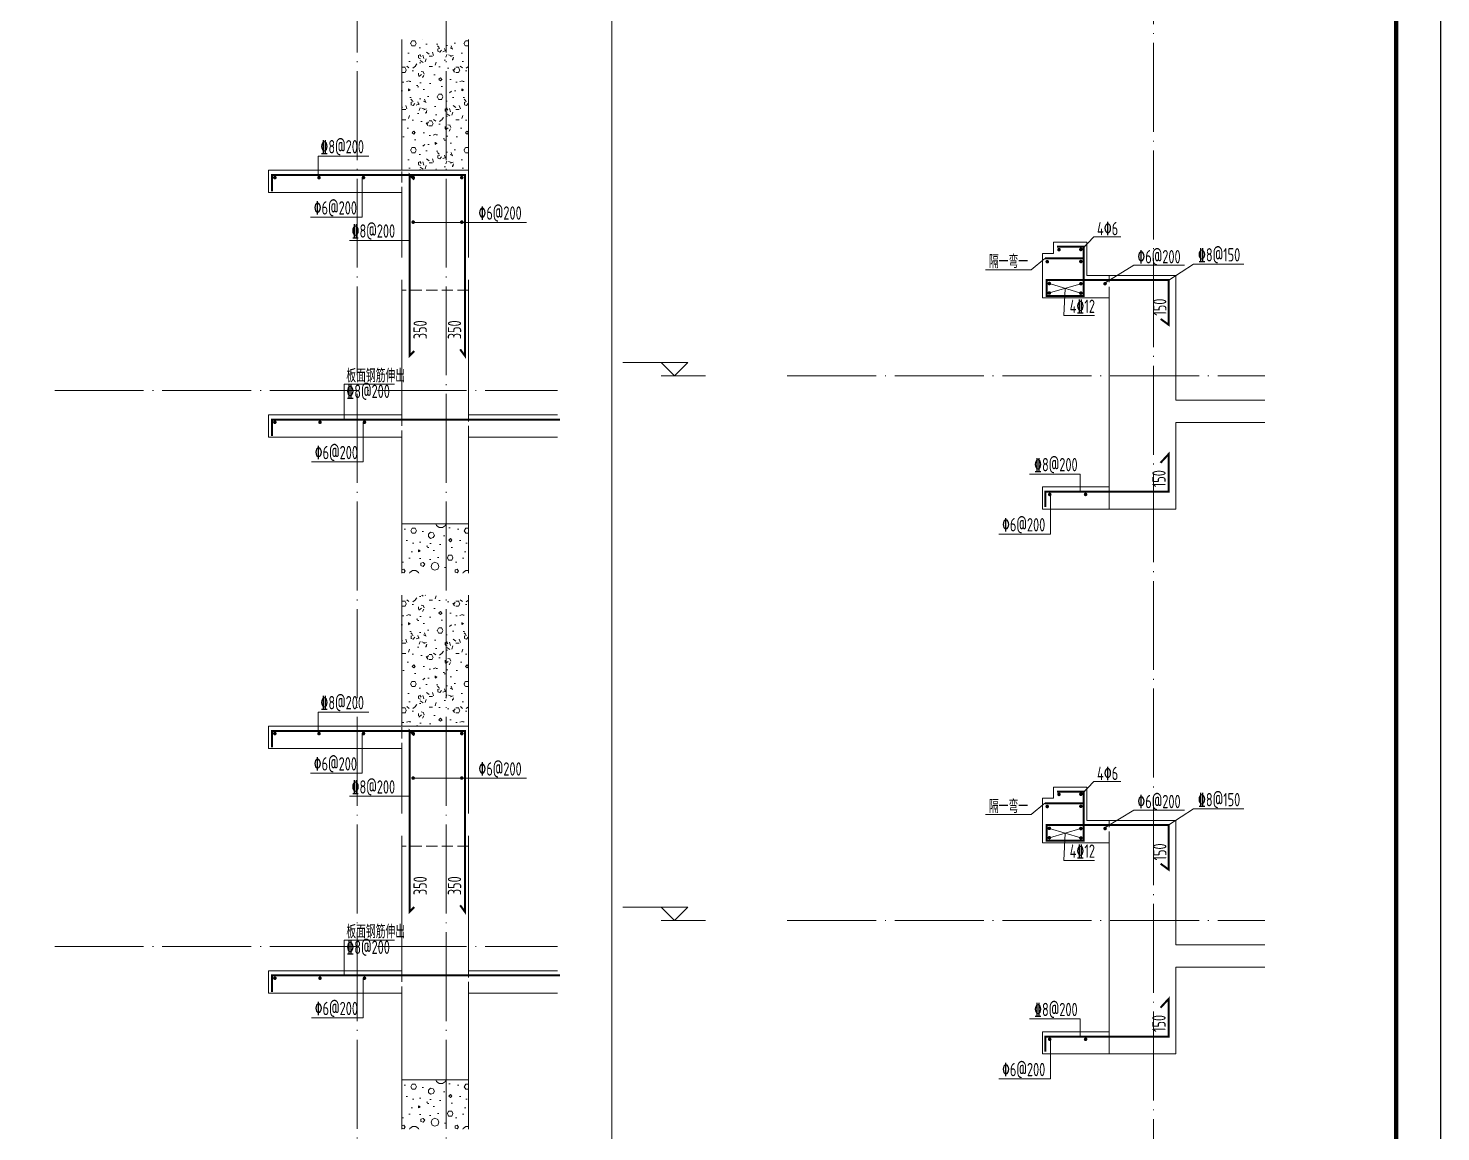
# Model space of a CAD drawing. Extents: x 5874492 to 7194610, y -939842 to -279257.
# Drawn here: x 6060890 to 6067241, y -708348 to -703386 of the extents above; entities that cross this region are included whole.
import ezdxf
from ezdxf.enums import TextEntityAlignment as Align

# ---------------------------------------------------------------- set-up
doc = ezdxf.new("R2010")
doc.units = 0
doc.header["$LTSCALE"] = 1000
doc.linetypes.add('DASH', pattern=[0.35, 0.25, -0.1])
doc.linetypes.add('DOTE', pattern=[2.4200000000000004, 2, -0.2, 0.02, -0.2])
for name, color, linetype, lineweight in [('A-轴线-塔楼', 1, 'DOTE', 9), ('S-墙柱-REIN', 1, 'Continuous', 20), ('S-大样-HATCH', 251, 'Continuous', 20), ('S-大样-实线', 2, 'Continuous', 20), ('S-大样-标高', 3, 'Continuous', 20), ('S-大样-虚线', 4, 'DASH', 20), ('S-板-BEAM', 4, 'DASH', 20), ('S-轴网-轴线', 1, 'DOTE', 9), ('S-通用-TEXT', 7, 'Continuous', 20)]:
    doc.layers.add(name, color=color, linetype=linetype, lineweight=lineweight)
doc.layers.add('Y-云图图框', color=7, linetype='Continuous')
doc.styles.add('_YT_Name', font='', dxfattribs={"width": 0.8})
doc.styles.add('_YT_Sign_Text', font='ros.shx', dxfattribs={"width": 0.8, "bigfont": 'hztxt.shx'})
doc.styles.get("Standard").update_dxf_attribs({"font": 'gbenor.shx', "bigfont": 'gbcbig.shx'})
doc.styles.add('TSSD_Rein', font='tssdeng.shx', dxfattribs={"width": 0.7, "bigfont": 'hztxt.shx'})
doc.styles.get('_YT_Name').set_extended_font_data('SimHei')

# ---------------------------------------------------------------- blocks, each defined once
blk = doc.blocks.new('ECMCTK_A1_竖_单行图名--0')
at = {"color": 4}
blk.add_lwpolyline([(0, 0), (594, 0), (594, 841), (0, 841)], close=True, dxfattribs=at)
at = {"const_width": 1}
blk.add_lwpolyline([(10, 10), (584, 10), (584, 816), (10, 816)], close=True, dxfattribs=at)
at = {"color": 80, "flags": 3}
for tag, height, p in [('YTHQINS', 3, (593.3141200545703, 817.5)), ('ECMCKEY', 3, (440.0921243124531, 590.5706649302933)), ('YTTQINS', 3.75, (595.3510402455662, 11.875)), ('YTFRAME', 3, (375.9724074741314, 4.921755620748058)), ('YTBARCODE_T1', 3, (493.7444679098955, 4.569802464727218))]:
    blk.add_attdef(tag, text='', height=height, dxfattribs=at).set_placement(p, align=Align.MIDDLE_CENTER)
for tag, height, style, width, p in [('证书编号', 4, '_YT_Sign_Text', 0.8, (461.8656915562096, 43.81149042045581)), ('审查批准号', 4, '_YT_Sign_Text', 0.8, (514.0642124165734, 43.81149042045581)), ('工程号', 4, '_YT_Sign_Text', 0.5, (557.0764362394239, 44.12275228826911)), ('设计单位', 5.999999999999999, '_YT_Name', 0.8, (376.7464169530958, 38.60129544185475)), ('建设单位', 4, '_YT_Sign_Text', 0.8, (487.9602946534287, 36.11371279187733)), ('阶段', 4, '_YT_Sign_Text', 0.8, (557.0764362394239, 35.81408429943258)), ('项目号', 4, '_YT_Sign_Text', 0.5, (575.0773099067155, 33.72065001731971)), ('项目名称', 4, '_YT_Sign_Text', 0.8, (487.9602946534287, 28.11371279187733)), ('专业', 4, '_YT_Sign_Text', 0.8, (557.0764362394239, 27.30991628643824)), ('图纸编号', 4, '_YT_Sign_Text', 0.5, (556.9285160316213, 19.36233519530651)), ('图纸名称', 4.5, '_YT_Name', 0.8, (488.3892103430502, 15.06342029713822)), ('出图比例', 4.2, '_YT_Sign_Text', 0.8, (434.8246771789596, 11.78151837794037)), ('日期', 4, '_YT_Sign_Text', 0.5, (556.8795155204716, 12.12894911456533)), ('版本号', 4, '_YT_Sign_Text', 0.8, (575.0773099067155, 13.00177242097561))]:
    blk.add_attdef(tag, text='', height=height, dxfattribs=dict(style=style, width=width)).set_placement(p, align=Align.CENTER)
at = {"style": '_YT_Sign_Text', "width": 0.8, "flags": 3}
for tag, p, height in [('[审定人]', (343.9454760333838, 27.80807278700811), 4.104), ('{审定人}', (358.8700265756743, 26.45148132665476), 6.24), ('[校对人]', (395.2349892163655, 27.82430951000031), 4.104), ('{校对人}', (411.3493342660694, 26.53052129088257), 6.24), ('[审核人]', (344.0124312815092, 19.75554442451114), 4.104), ('{审核人}', (359.9801036885532, 18.43968781662279), 6.24), ('[设计人]', (395.4725264970979, 20.21113623363228), 4.104), ('{设计人}', (411.4798998346289, 18.53905114268498), 6.24), ('[项目负责人]', (343.7775188702284, 12.01214185184024), 4.104), ('{项目负责人}', (361.2800708387625, 10.71902187573432), 6.24), ('[专业负责人]', (395.7409748449176, 11.76811291446589), 4.104), ('{专业负责人}', (411.5792325186196, 10.36075046322785), 6.24)]:
    blk.add_attdef(tag, p, '', height=height, dxfattribs=at)
at = {"color": 80, "flags": 3}
for tag, p in [('YTBZSIT', (10, 10)), ('EXT_TK_LEFT', (10, 10)), ('YTQRCODE', (304.556034932179, 12.07320315318532))]:
    blk.add_attdef(tag, p, '', height=3, dxfattribs=at)
blk = doc.blocks.new('EREWR32421')
at = {"layer": 'S-墙柱-REIN', "const_width": 9}
blk.add_lwpolyline([(750290.2248545503, 831137.2905865468), (750326.8980152002, 831110.5246745937), (750326.8980152002, 831312.0020506352), (749777.8131814254, 831312.0020506352), (749777.8131814254, 831240.3313686668), (749944.5162544781, 831240.3313686668), (749944.5162544781, 831461.9155562927), (749824.3693244485, 831461.9155562927)], dxfattribs=at)
at = {"layer": 'S-墙柱-REIN', "const_width": 8}
for points in [[(749837.1716347365, 831448.8442742771, -1), (749829.1716347365, 831448.8442742771, -1)], [(749935.5572553435, 831449.7565884565, -1), (749927.5572553435, 831449.7565884565, -1)], [(749784.3229701994, 831394.5052150732, -1), (749776.3229701994, 831394.5052150732, -1)], [(749935.5572553435, 831395.4175292526, -1), (749927.5572553435, 831395.4175292526, -1)], [(749793.8261756254, 831296.4824979312, -1), (749785.8261756254, 831296.4824979312, -1)], [(749793.8261756254, 831254.0432471752, -1), (749785.8261756254, 831254.0432471752, -1)], [(749935.5572553435, 831295.5810147172, -1), (749927.5572553435, 831295.5810147172, -1)], [(749935.5572553435, 831253.1417639612, -1), (749927.5572553435, 831253.1417639612, -1)], [(750044.3958888231, 831295.5810147172, -1), (750036.3958888231, 831295.5810147172, -1)]]:
    blk.add_lwpolyline(points, format="xyb", close=True, dxfattribs=at)
at = {"layer": 'S-墙柱-REIN', "linetype": 'DASH', "ltscale": 0.2, "const_width": 9}
blk.add_lwpolyline([(749944.5162544781, 831409.3395256659), (749769.9670385392, 831409.3395256659)], dxfattribs=at)
at = {"layer": 'S-墙柱-REIN', "elevation": -1.295832731141892e-09}
blk.add_lwpolyline([(749772.3663005503, 830291.556166516, 9, 9, 0), (749772.3663005503, 830360.1904889633, 9, 9, 0), (750326.4408640056, 830360.1904889633, 9, 9, 0), (750326.4408640056, 830529.8203105949, 9, 9, 0), (750289.7677033558, 830490.0412710499, 0, 0, 0)], format="xyseb", dxfattribs=at)
at = {"layer": 'S-墙柱-REIN', "const_width": 8, "elevation": -1.295832731141892e-09}
for points in [[(749787.5122825895, 830347.8182750756, -1), (749795.5122825895, 830347.8182750756, -1)], [(749948.7912838687, 830348.0097598053, -1), (749956.7912838687, 830348.0097598053, -1)]]:
    blk.add_lwpolyline(points, format="xyb", close=True, dxfattribs=at)
at = {"layer": 'S-大样-实线', "ltscale": 0.5}
for p, q in [((749808.620901186, 831482.0019171161), (749958.6259085303, 831482.0019171966)), ((749808.6219293945, 831432.0019171161), (749808.620901186, 831482.0019171161)), ((749958.6259086076, 831332.0020500304), (749958.6259085303, 831482.0019171966)), ((749758.6259085597, 831232.0020500305), (749758.6219293945, 831432.0019170893)), ((749758.6219293945, 831432.0019170893), (749808.6219293945, 831432.0019171161)), ((750358.6218298487, 831332.0019023233), (749958.6259086076, 831332.0020500304)), ((750358.6222520447, 830772.0020508867), (750358.6218298487, 831332.0019023233)), ((750058.6211010758, 831232.0020506352), (749758.6259085597, 831232.0020500305)), ((750058.6228434304, 830382.002870819), (750058.6211010758, 831232.0020506352)), ((750758.623607452, 830772.0020510344), (750358.6222520447, 830772.0020508867)), ((750358.6228835862, 830282.0020508867), (750358.6223356482, 830672.0020508867)), ((750358.6223356482, 830672.0020508867), (750758.6236074893, 830672.0020510344)), ((749758.6228748886, 830382.0020508867), (750058.6228434304, 830382.002870819)), ((749758.6228748886, 830282.0020508867), (749758.6228748886, 830382.0020508867)), ((749758.6228748886, 830282.0020508867), (750358.6228835862, 830282.0020508867))]:
    blk.add_line(p, q, dxfattribs=at)
at = {"layer": 'S-大样-实线'}
blk.add_line((750058.6228434304, 830382.002870819), (750058.6228434304, 830282.002870819), dxfattribs=at)
at = {"layer": 'S-板-BEAM', "ltscale": 0.2}
blk.add_lwpolyline([(750058.6211010758, 831232.0020506352), (750058.6238692282, 831332.0019761769)], dxfattribs=at)
at = {"layer": 'S-通用-TEXT'}
for p, q in [((749935.5572553435, 831449.7565884565), (749989.2918522903, 831506.5655238122)), ((750111.3687753677, 831506.5655238122), (749989.2918522903, 831506.5655238122)), ((750040.3958888231, 831299.5810147172), (750170.316671195, 831378.7348901298)), ((750170.316671195, 831378.7348901298), (750397.3935942715, 831378.7348901298)), ((749708.6739733638, 831358.5340890527), (749503.0272099175, 831358.5340890527)), ((749931.5572553435, 831253.1417639612), (749789.8261756254, 831296.4824979312)), ((749931.5572553435, 831295.5810147172), (749789.8261756254, 831254.0432471752)), ((749860.6917154845, 831274.812130946), (749855.0838138158, 831152.0170204208)), ((749992.5308641666, 831152.0170204208), (749855.0838138158, 831152.0170204208))]:
    blk.add_line(p, q, dxfattribs=at)
for points in [[(749708.6739733638, 831358.5340890527), (749769.9670385392, 831409.3395256659)], [(750437.3771190606, 831383.5028541493), (750664.5107912379, 831383.5028541493)]]:
    blk.add_lwpolyline(points, dxfattribs=at)
at = {"layer": 'S-通用-TEXT', "ltscale": 0.2}
blk.add_lwpolyline([(750437.3771190606, 831383.5028541493), (750326.8980152002, 831312.0020506352)], dxfattribs=at)
at = {"layer": 'S-通用-TEXT', "elevation": -1.295832731141892e-09}
for points in [[(749700.5287228297, 830439.7636878332), (749927.662395007, 830439.7636878332), (749927.662395007, 830360.1904889633)], [(749562.6983571686, 830169.5879117597), (749795.571495566, 830169.5879117597), (749795.5122825895, 830347.8182750756)]]:
    blk.add_lwpolyline(points, dxfattribs=at)
at = {"layer": 'S-通用-TEXT', "style": 'TSSD_Rein', "width": 0.7}
for s, p in [('4\x826', (750004.2918522903, 831513.441226271)), ('\x826@200', (750185.316671194, 831387.0198432661)), ('\x848@150', (750457.7570834877, 831395.5764959024)), ('隔一弯一', (749518.0272099175, 831365.4097915115)), ('4\x8412', (749881.3688320541, 831164.0906621739)), ('\x848@200', (749720.9086872567, 830451.8373295863, -1.295832731141892e-09)), ('\x826@200', (749576.6155711333, 830181.6615535128, -1.295832731141892e-09))]:
    blk.add_text(s, height=60, dxfattribs=at).set_placement(p)
for p in [(750316.3134087683, 831151.9845647704), (750312.7913375758, 830380.7261607823, -1.295832731141892e-09)]:
    blk.add_text('150', height=60, rotation=90, dxfattribs=at).set_placement(p)
blk = doc.blocks.new('erwq3w4324')
at = {"layer": 'S-大样-HATCH', "ltscale": 0.2}
h = blk.add_hatch(dxfattribs=at)
h.set_pattern_fill('加气混凝土', color=256, scale=20)
h.set_pattern_definition([(0, (753675.4208375472, 831443.3018374067), (120, 240), [0, -240]), (0, (753535.0208375473, 831410.9018374067), (120, 240), [0, -240]), (0, (753613.0208375473, 831408.5018374067), (120, 240), [0, -240]), (0, (753698.2208375474, 831479.3018374067), (120, 240), [0, -240]), (0, (753598.6208375474, 831396.5018374067), (120, 240), [0, -240]), (0, (753722.2208375474, 831630.5018374067), (120, 240), [0, -240]), (0, (753649.0208375473, 831611.3018374067), (120, 240), [0, -240]), (0, (753687.4208375472, 831581.3018374067), (120, 240), [0, -240]), (0, (753491.8208375475, 831576.5018374067), (120, 240), [0, -240]), (0, (753609.4208375472, 831565.7018374066), (120, 240), [0, -240]), (0, (753563.8208375475, 831504.5018374067), (120, 240), [0, -240]), (0, (753566.2208375474, 831414.5018374067), (120, 240), [0, -240]), (0, (753656.2208375474, 831404.9018374067), (120, 240), [0, -240]), (0, (753722.2208375474, 831510.5018374067), (120, 240), [0, -240]), (0, (753497.8208375475, 831473.3018374067), (120, 240), [0, -240]), (0, (753518.2208375474, 831514.1018374066), (120, 240), [0, -240]), (0, (753611.8208375475, 831497.3018374067), (120, 240), [0, -240]), (0, (753578.2208375474, 831462.5018374067), (120, 240), [0, -240]), (0, (753559.0208375473, 831541.7018374066), (120, 240), [0, -240]), (0, (753589.0208375473, 831631.7018374066), (120, 240), [0, -240]), (0, (753507.4208375472, 831422.9018374067), (120, 240), [0, -240]), (0, (753639.4208375472, 831582.5018374067), (120, 240), [0, -240]), (0, (753527.8208375475, 831586.1018374066), (120, 240), [0, -240]), (0, (753508.6208375474, 831617.3018374067), (120, 240), [0, -240]), (130.601294, (753707.4779807474, 831555.3589798067), (-599.9999933723939, 720.0000031479067), [10.5366216, -4414.844400000001]), (18.4349488, (753690.3351239474, 831559.9304086067), (599.9999977872279, 239.9999982292889), [10.842096, -1507.05116]), (90, (753690.3351239474, 831549.6446950067), (120, 240), [10.2857136, -469.71426]), (161.565051, (753700.6208375474, 831546.2161222066), (-600.0000030210431, 239.9999821089645), [10.842096, -1507.05116]), (53.1301023, (753700.6208375474, 831546.2161222066), (120.000000226848, 239.9999998865759), [11.428572, -1188.5714]), (135, (753709.7636951474, 831423.9304294067), (-120.0000145064572, 239.9999837580805), [9.697464, -669.12504]), (45, (753696.0494087473, 831423.9304294067), (119.9999992329508, 239.999999031587), [9.697464, -669.12504]), (135, (753702.9065519474, 831417.0732694067), (-120.0000145064572, 239.9999837580805), [9.697464, -669.12504]), (45, (753702.9065519474, 831417.0732694067), (119.9999992329508, 239.999999031587), [9.697464, -669.12504]), (116.565051, (753594.3351335474, 831585.0732670067), (-2.087719469301419e-05, 479.9999869414082), [12.77753039999998, -255.5505999999997]), (180, (753588.6208535475, 831596.5018366067), (-120, 240), [13.7142864, -226.2857]), (63.43494880000001, (753569.1922775474, 831585.0732670067), (1.086458141230651e-06, 479.9999976745345), [12.7775304, -255.5506]), (116.565051, (753574.9065575474, 831573.6446950067), (-2.087719469301419e-05, 479.9999869414082), [12.77753039999998, -255.5505999999997]), (0, (753574.9065575474, 831573.6446950067), (120, 240), [13.7142864, -226.2857]), (63.43494880000001, (753588.6208535475, 831573.6446950067), (1.086458141230651e-06, 479.9999976745345), [12.7775304, -255.5506]), (107.102728, (753684.6208367473, 831503.9304214066), (-359.9999862369818, 1200.000001936058), [15.5445384, -6513.161]), (143.972626, (753680.0494079473, 831518.7875518067), (-2279.999971095236, 1679.999998098534), [15.5445384, -3248.808]), (180, (753667.4779799473, 831527.9304094067), (-120, 240), [14.8571424, -225.14284]), (36.02737329999999, (753640.0494095474, 831518.7875518067), (2279.999983150636, 1679.999981888878), [15.54453839999998, -3248.807999999995]), (71.5650511, (753635.4779807474, 831505.0732774066), (360.0000018481314, 1199.999997933916), [14.4561264, -1503.43712]), (107.102728, (753640.0494095474, 831490.2161254067), (-359.9999862369818, 1200.000001936058), [15.5445384, -6513.161]), (143.972626, (753652.6208375474, 831481.0732774066), (-2279.999971095236, 1679.999998098534), [15.5445384, -3248.808]), (0, (753652.6208375474, 831481.0732774066), (120, 240), [14.8571424, -225.14284]), (36.02737329999999, (753667.4779799473, 831481.0732774066), (2279.999983150636, 1679.999981888878), [15.54453839999998, -3248.807999999995]), (71.5650511, (753680.0494079473, 831490.2161254067), (360.0000018481314, 1199.999997933916), [14.4561264, -1503.43712]), (150.255118, (753686.9065511473, 831615.9304078066), (-360.0000008520545, 239.9999970260078), [9.214008, -1925.72784]), (90, (753678.9065519474, 831611.3589814067), (120, 240), [9.1428576, -470.8571]), (29.7448813, (753678.9065519474, 831611.3589814067), (360.0000002120073, 239.9999988791285), [9.214008, -1925.72784]), (116.565051, (753630.9065519474, 831445.6446934066), (-2.087719469301419e-05, 479.9999869414082), [12.77753039999998, -255.5505999999997]), (168.690067, (753625.1922671474, 831457.0732774066), (-1080.00000080124, 239.9999939776436), [11.6549016, -2435.8742]), (41.18592510000001, (753604.6208375474, 831451.3589974067), (2999.999981823463, 2639.999976915367), [12.1487376, -5090.3208]), (90, (753604.6208375474, 831439.9304134067), (120, 240), [11.428572, -468.5714]), (138.814074, (753613.7636951474, 831431.9304214066), (-2999.999946676086, 2640.00001681452), [12.1487376, -5090.3208]), (16.6992442, (753613.7636951474, 831431.9304214066), (3959.999970206556, 1199.999987431226), [11.93178, -4999.415]), (60.9453959, (753625.1922671474, 831435.3589894066), (119.9999996815502, 239.9999978770819), [11.7664344, -4930.1358]), (109.983106, (753530.3351255474, 831546.2161222066), (-600.0000022599722, 1679.999995554008), [13.37680079999998, -5604.878999999989]), (155.556045, (753525.7637015474, 831558.7875526067), (-1560.000005946423, 719.9999850411862), [13.8091944, -5786.052599999999]), (24.4439547, (753500.6208455474, 831558.7875526067), (1560.000000778191, 719.9999965369605), [13.8091944, -5786.052599999999]), (70.01689340000001, (753496.0494215474, 831546.2161222066), (600.0000018088572, 1679.99999583229), [13.3768008, -5604.879]), (109.983106, (753500.6208455474, 831533.6446942067), (-600.0000022599722, 1679.999995554008), [13.37680079999998, -5604.878999999989]), (160.016893, (753513.1922855475, 831529.0732654067), (-600.0000003526518, 239.9999890666697), [13.3768008, -2795.751]), (19.9831065, (753513.1922855475, 831529.0732654067), (599.9999967057635, 239.9999996192112), [13.3768008, -2795.751]), (70.01689340000001, (753525.7637015474, 831533.6446942067), (600.0000018088572, 1679.99999583229), [13.3768008, -5604.879]), (122.005383, (753619.4779799473, 831524.5018366067), (-120.000016104588, 239.9999877483145), [10.7816928, -2253.3736]), (18.4349488, (753603.4779815474, 831530.2161238067), (599.9999977872279, 239.9999982292889), [10.842096, -1507.05116]), (90, (753603.4779815474, 831519.9304078066), (120, 240), [10.2857136, -469.71426]), (161.565051, (753613.7636951474, 831516.5018374067), (-600.0000030210431, 239.9999821089645), [10.842096, -1507.05116]), (54.46232220000002, (753613.7636951474, 831516.5018374067), (839.9999987829037, 1199.999998202426), [9.831228000000001, -4119.2846]), (116.565051, (753549.7637015474, 831466.2161254067), (-2.087719469301419e-05, 479.9999869414082), [12.77753039999998, -255.5505999999997]), (180, (753544.0494215474, 831477.6447094067), (-120, 240), [12.571428, -227.42856]), (59.0362434, (753524.6208455474, 831466.2161254067), (120.0000003906126, 239.999998835111), [13.32789119999998, -2785.528799999994]), (120.963756, (753531.4779815474, 831454.7875654066), (-120.0000163991858, 239.9999889786399), [13.3278912, -2785.5288]), (0, (753531.4779815474, 831454.7875654066), (120, 240), [12.571428, -227.42856]), (63.43494880000001, (753544.0494215474, 831454.7875654066), (1.086458141230651e-06, 479.9999976745345), [12.7775304, -255.5506])])
h.paths.add_polyline_path([(753904.6205534441, 832105.0518182357), (753604.6208375474, 832105.0518182357), (753604.6220439752, 831516.5018374067), (753904.6210321053, 831516.5020813926)])
at = {"layer": 'S-墙柱-REIN', "const_width": 9, "elevation": -1.295832731141892e-09}
for points in [[(753021.4238953805, 831421.5264692326), (753021.4238953805, 831495.4509162222), (753888.3537166808, 831495.5178796974), (753888.3537166808, 830682.3169519631), (753867.140513245, 830711.1037485278)], [(753021.4238953977, 830321.5266826208), (753021.4238953977, 830395.4511296103), (754315.8248061608, 830395.555417165)]]:
    blk.add_lwpolyline(points, dxfattribs=at)
at = {"layer": 'S-墙柱-REIN', "const_width": 9}
blk.add_lwpolyline([(753661.1185219074, 830703.3718741002), (753639.9053184716, 830682.1586706645), (753639.9053184716, 831495.4961867501), (753661.1185219074, 831474.2829833145)], dxfattribs=at)
at = {"layer": 'S-墙柱-REIN', "const_width": 8, "elevation": -1.295832731141892e-09}
for points in [[(753037.9329581521, 831483.2701870642, 1), (753029.9329581521, 831483.2701870642, 1)], [(753236.4329581521, 831483.2701870642, 1), (753228.4329581521, 831483.2701870642, 1)], [(753436.4329581521, 831483.2701870642, 1), (753428.4329581521, 831483.2701870642, 1)], [(753659.9329581521, 831483.2701870642, 1), (753651.9329581521, 831483.2701870642, 1)], [(753878.4329581521, 831483.2701870642, 1), (753870.4329581521, 831483.2701870642, 1)], [(753659.9329581521, 831283.2701870642, 1), (753651.9329581521, 831283.2701870642, 1)], [(753878.4329581521, 831283.2701870642, 1), (753870.4329581521, 831283.2701870642, 1)], [(753037.9329581694, 830383.2704004523, 1), (753029.9329581694, 830383.2704004523, 1)], [(753240.9329581694, 830383.2704004523, 1), (753232.9329581694, 830383.2704004523, 1)], [(753440.9329581694, 830383.2704004523, 1), (753432.9329581694, 830383.2704004523, 1)]]:
    blk.add_lwpolyline(points, format="xyb", close=True, dxfattribs=at)
at = {"layer": 'S-大样-实线', "ltscale": 0.5}
for p, q in [((753604.6220439752, 831516.5018374067), (753604.6208375474, 832105.0518182357)), ((753904.6213516877, 831123.5518182357), (753904.6205534441, 832105.0518182357)), ((753604.6220439752, 831516.5018374064), (753004.6228748658, 831516.5018371852)), ((753004.6228748658, 831416.5018371852), (753004.6228748658, 831516.5018371852)), ((753004.6228748658, 831416.5018371852), (753604.6189482505, 831416.5018374065)), ((753604.6195960348, 831123.5518182357), (753604.6189482505, 831416.5018374065)), ((753604.6220439924, 830416.5020507948), (753604.6198171591, 831023.5518182357)), ((753904.6222520396, 830416.502050887), (753904.6214330164, 831023.5518182357)), ((753604.6220439924, 830416.5020507945), (753004.6228748835, 830416.5020505734)), ((753004.6228748835, 830316.5020505734), (753004.6228748835, 830416.5020505734)), ((754304.6236074469, 830416.5020510346), (753904.6222520396, 830416.502050887)), ((753004.6228748835, 830316.5020505734), (753604.6222489756, 830316.5020507947)), ((753604.6266201935, 829705.0518182358), (753604.6222489756, 830316.5020507949)), ((753904.6214893493, 829705.0518182358), (753904.6223356426, 830316.502050887)), ((753904.6223356426, 830316.502050887), (754304.6236074837, 830316.5020510346))]:
    blk.add_line(p, q, dxfattribs=at)
blk.add_lwpolyline([(753604.6220439752, 831516.5018374067), (753904.6210321058, 831516.5020813926)], dxfattribs=at)
at = {"layer": 'S-大样-虚线', "ltscale": 0.2}
for p, q in [((753904.6217958531, 830976.5019024137), (753604.621915604, 830976.5015355807)), ((753604.621915604, 830416.5020507944), (753604.621915604, 830316.5020507948)), ((753904.6217958531, 830316.5020509275), (753904.6217958531, 830416.5020508871))]:
    blk.add_line(p, q, dxfattribs=at)
at = {"layer": 'S-板-BEAM', "ltscale": 0.2}
for p, q in [((753604.6189592602, 831511.5230144201), (753604.6189592602, 831411.5230144163)), ((753604.6220439924, 830416.5020507945), (753604.6220439924, 830316.5020507908))]:
    blk.add_line(p, q, dxfattribs=at)
at = {"layer": 'S-通用-TEXT', "elevation": -1.295832731141892e-09}
for points in [[(753456.0984327653, 831580.2212367101), (753228.964760588, 831580.2212367101), (753228.964760588, 831495.4736409368)], [(753194.2907501105, 831305.0398237483), (753427.163888508, 831305.0398237483), (753427.1046755314, 831483.2701870642)], [(753639.9053184716, 831201.2212367101), (753368.964760588, 831201.2212367101)], [(753572.5984327826, 830554.2214500982), (753345.4647606052, 830554.2214500982), (753345.4647606052, 830395.4738543249)], [(753198.7907501278, 830205.0400371364), (753431.6638885252, 830205.0400371364), (753431.6046755486, 830383.2704004523)]]:
    blk.add_lwpolyline(points, dxfattribs=at)
at = {"layer": 'S-通用-TEXT'}
blk.add_lwpolyline([(753661.4881045069, 831282.0850289115), (754165.8612429043, 831282.0850289115)], dxfattribs=at)
at = {"layer": 'S-通用-TEXT', "style": 'TSSD_Rein', "width": 0.7}
for s, p in [('\x848@200', (753238.6415452613, 831592.2948784631, -1.295832731141892e-09)), ('\x826@200', (753208.2079640753, 831317.1134655013, -1.295832731141892e-09)), ('\x826@200', (753948.9053184716, 831294.1586706645)), ('\x848@200', (753378.6415452613, 831213.2948784631, -1.295832731141892e-09)), ('板面钢筋伸出', (753355.1415452785, 830562.7950918513, -1.295832731141892e-09)), ('\x848@200', (753355.1415452785, 830492.2950918513, -1.295832731141892e-09)), ('\x826@200', (753212.7079640925, 830217.1136788895, -1.295832731141892e-09))]:
    blk.add_text(s, height=60, dxfattribs=at).set_placement(p)
for p in [(753717.283404978, 830756.6586706645, -1.295832731141892e-09), (753871.783404978, 830756.6586706645, -1.295832731141892e-09)]:
    blk.add_text('350', height=60, rotation=90, dxfattribs=at).set_placement(p)

msp = doc.modelspace()

# ---------------------------------------------------------------- hatches: boundary and pattern name
at = {"layer": 'S-大样-HATCH', "ltscale": 0.2}
h = msp.add_hatch(dxfattribs=at)
h.set_pattern_fill('加气混凝土', color=256, scale=20)
h.set_pattern_definition([(0, (6062640.074097795, -705909.3238852092), (120, 240), [0, -240]), (0, (6062499.674097795, -705941.7238852091), (120, 240), [0, -240]), (0, (6062577.674097795, -705944.1238852092), (120, 240), [0, -240]), (0, (6062662.874097796, -705873.3238852092), (120, 240), [0, -240]), (0, (6062563.274097796, -705956.1238852092), (120, 240), [0, -240]), (0, (6062686.874097796, -705722.1238852092), (120, 240), [0, -240]), (0, (6062613.674097795, -705741.3238852092), (120, 240), [0, -240]), (0, (6062652.074097795, -705771.3238852092), (120, 240), [0, -240]), (0, (6062456.474097796, -705776.1238852092), (120, 240), [0, -240]), (0, (6062574.074097795, -705786.9238852093), (120, 240), [0, -240]), (0, (6062528.474097796, -705848.1238852092), (120, 240), [0, -240]), (0, (6062530.874097796, -705938.1238852092), (120, 240), [0, -240]), (0, (6062620.874097796, -705947.7238852091), (120, 240), [0, -240]), (0, (6062686.874097796, -705842.1238852092), (120, 240), [0, -240]), (0, (6062462.474097796, -705879.3238852092), (120, 240), [0, -240]), (0, (6062482.874097796, -705838.5238852093), (120, 240), [0, -240]), (0, (6062576.474097796, -705855.3238852092), (120, 240), [0, -240]), (0, (6062542.874097796, -705890.1238852092), (120, 240), [0, -240]), (0, (6062523.674097795, -705810.9238852093), (120, 240), [0, -240]), (0, (6062553.674097795, -705720.9238852093), (120, 240), [0, -240]), (0, (6062472.074097795, -705929.7238852091), (120, 240), [0, -240]), (0, (6062604.074097795, -705770.1238852092), (120, 240), [0, -240]), (0, (6062492.474097796, -705766.5238852093), (120, 240), [0, -240]), (0, (6062473.274097796, -705735.3238852092), (120, 240), [0, -240]), (130.601294, (6062672.131240996, -705797.2667428092), (-599.9999933723939, 720.0000031479067), [10.5366216, -4414.844400000001]), (18.4349488, (6062654.988384196, -705792.6953140092), (599.9999977872279, 239.9999982292889), [10.842096, -1507.05116]), (90, (6062654.988384196, -705802.9810276092), (120, 240), [10.2857136, -469.71426]), (161.565051, (6062665.274097796, -705806.4096004092), (-600.0000030210431, 239.9999821089645), [10.842096, -1507.05116]), (53.1301023, (6062665.274097796, -705806.4096004092), (120.000000226848, 239.9999998865759), [11.428572, -1188.5714]), (135, (6062674.416955396, -705928.6952932093), (-120.0000145064572, 239.9999837580805), [9.697464, -669.12504]), (45, (6062660.702668996, -705928.6952932093), (119.9999992329508, 239.999999031587), [9.697464, -669.12504]), (135, (6062667.559812196, -705935.5524532092), (-120.0000145064572, 239.9999837580805), [9.697464, -669.12504]), (45, (6062667.559812196, -705935.5524532092), (119.9999992329508, 239.999999031587), [9.697464, -669.12504]), (116.565051, (6062558.988393796, -705767.5524556092), (-2.087719469301419e-05, 479.9999869414082), [12.77753039999998, -255.5505999999996]), (180, (6062553.274113796, -705756.1238860092), (-120, 240), [13.7142864, -226.2857]), (63.43494880000001, (6062533.845537796, -705767.5524556092), (1.086458141230651e-06, 479.9999976745345), [12.7775304, -255.5506]), (116.565051, (6062539.559817796, -705778.9810276092), (-2.087719469301419e-05, 479.9999869414082), [12.77753039999998, -255.5505999999996]), (0, (6062539.559817796, -705778.9810276092), (120, 240), [13.7142864, -226.2857]), (63.43494880000001, (6062553.274113796, -705778.9810276092), (1.086458141230651e-06, 479.9999976745345), [12.7775304, -255.5506]), (107.102728, (6062649.274096996, -705848.6953012093), (-359.9999862369818, 1200.000001936058), [15.5445384, -6513.161]), (143.972626, (6062644.702668196, -705833.8381708092), (-2279.999971095236, 1679.999998098534), [15.5445384, -3248.808]), (180, (6062632.131240196, -705824.6953132092), (-120, 240), [14.8571424, -225.14284]), (36.02737329999999, (6062604.702669796, -705833.8381708092), (2279.999983150636, 1679.999981888878), [15.54453839999998, -3248.807999999994]), (71.5650511, (6062600.131240996, -705847.5524452094), (360.0000018481314, 1199.999997933916), [14.4561264, -1503.43712]), (107.102728, (6062604.702669796, -705862.4095972092), (-359.9999862369818, 1200.000001936058), [15.5445384, -6513.161]), (143.972626, (6062617.274097796, -705871.5524452094), (-2279.999971095236, 1679.999998098534), [15.5445384, -3248.808]), (0, (6062617.274097796, -705871.5524452094), (120, 240), [14.8571424, -225.14284]), (36.02737329999999, (6062632.131240196, -705871.5524452094), (2279.999983150636, 1679.999981888878), [15.54453839999998, -3248.807999999994]), (71.5650511, (6062644.702668196, -705862.4095972092), (360.0000018481314, 1199.999997933916), [14.4561264, -1503.43712]), (150.255118, (6062651.559811396, -705736.6953148092), (-360.0000008520545, 239.9999970260078), [9.214008, -1925.72784]), (90, (6062643.559812196, -705741.2667412092), (120, 240), [9.1428576, -470.8571]), (29.7448813, (6062643.559812196, -705741.2667412092), (360.0000002120073, 239.9999988791285), [9.214008, -1925.72784]), (116.565051, (6062595.559812196, -705906.9810292092), (-2.087719469301419e-05, 479.9999869414082), [12.77753039999998, -255.5505999999996]), (168.690067, (6062589.845527396, -705895.5524452094), (-1080.00000080124, 239.9999939776436), [11.6549016, -2435.8742]), (41.18592510000001, (6062569.274097796, -705901.2667252093), (2999.999981823463, 2639.999976915367), [12.1487376, -5090.3208]), (90, (6062569.274097796, -705912.6953092092), (120, 240), [11.428572, -468.5714]), (138.814074, (6062578.416955396, -705920.6953012093), (-2999.999946676086, 2640.00001681452), [12.1487376, -5090.3208]), (16.6992442, (6062578.416955396, -705920.6953012093), (3959.999970206556, 1199.999987431226), [11.93178, -4999.415]), (60.9453959, (6062589.845527396, -705917.2667332094), (119.9999996815502, 239.9999978770819), [11.7664344, -4930.1358]), (109.983106, (6062494.988385796, -705806.4096004092), (-600.0000022599722, 1679.999995554008), [13.37680079999997, -5604.878999999987]), (155.556045, (6062490.416961796, -705793.8381700092), (-1560.000005946423, 719.9999850411862), [13.8091944, -5786.052599999999]), (24.4439547, (6062465.274105796, -705793.8381700092), (1560.000000778191, 719.9999965369605), [13.8091944, -5786.052599999999]), (70.01689340000001, (6062460.702681796, -705806.4096004092), (600.0000018088572, 1679.99999583229), [13.3768008, -5604.879]), (109.983106, (6062465.274105796, -705818.9810284092), (-600.0000022599722, 1679.999995554008), [13.37680079999997, -5604.878999999987]), (160.016893, (6062477.845545796, -705823.5524572092), (-600.0000003526518, 239.9999890666697), [13.3768008, -2795.751]), (19.9831065, (6062477.845545796, -705823.5524572092), (599.9999967057635, 239.9999996192112), [13.3768008, -2795.751]), (70.01689340000001, (6062490.416961796, -705818.9810284092), (600.0000018088572, 1679.99999583229), [13.3768008, -5604.879]), (122.005383, (6062584.131240196, -705828.1238860092), (-120.000016104588, 239.9999877483145), [10.7816928, -2253.3736]), (18.4349488, (6062568.131241796, -705822.4095988092), (599.9999977872279, 239.9999982292889), [10.842096, -1507.05116]), (90, (6062568.131241796, -705832.6953148092), (120, 240), [10.2857136, -469.71426]), (161.565051, (6062578.416955396, -705836.1238852092), (-600.0000030210431, 239.9999821089645), [10.842096, -1507.05116]), (54.46232220000002, (6062578.416955396, -705836.1238852092), (839.9999987829037, 1199.999998202426), [9.831228000000001, -4119.2846]), (116.565051, (6062514.416961796, -705886.4095972092), (-2.087719469301419e-05, 479.9999869414082), [12.77753039999998, -255.5505999999996]), (180, (6062508.702681796, -705874.9810132093), (-120, 240), [12.571428, -227.42856]), (59.0362434, (6062489.274105796, -705886.4095972092), (120.0000003906126, 239.999998835111), [13.32789119999997, -2785.528799999993]), (120.963756, (6062496.131241796, -705897.8381572093), (-120.0000163991858, 239.9999889786399), [13.3278912, -2785.5288]), (0, (6062496.131241796, -705897.8381572093), (120, 240), [12.571428, -227.42856]), (63.43494880000001, (6062508.702681796, -705897.8381572093), (1.086458141230651e-06, 479.9999976745345), [12.7775304, -255.5506])])
h.paths.add_polyline_path([(6062869.270856585, -705614.673652468), (6062569.274097796, -705614.6740192969), (6062569.275680926, -705836.1238852092), (6062869.270550082, -705836.1238852092)])
h = msp.add_hatch(dxfattribs=at)
h.set_pattern_fill('加气混凝土', color=256, scale=20)
h.set_pattern_definition([(0, (6062640.07425338, -708409.3238852089), (120, 240), [0, -240]), (0, (6062499.67425338, -708441.7238852091), (120, 240), [0, -240]), (0, (6062577.67425338, -708444.123885209), (120, 240), [0, -240]), (0, (6062662.874253381, -708373.3238852089), (120, 240), [0, -240]), (0, (6062563.27425338, -708456.123885209), (120, 240), [0, -240]), (0, (6062686.874253381, -708222.123885209), (120, 240), [0, -240]), (0, (6062613.67425338, -708241.3238852089), (120, 240), [0, -240]), (0, (6062652.07425338, -708271.3238852089), (120, 240), [0, -240]), (0, (6062456.474253381, -708276.123885209), (120, 240), [0, -240]), (0, (6062574.07425338, -708286.923885209), (120, 240), [0, -240]), (0, (6062528.474253381, -708348.123885209), (120, 240), [0, -240]), (0, (6062530.874253381, -708438.123885209), (120, 240), [0, -240]), (0, (6062620.874253381, -708447.7238852091), (120, 240), [0, -240]), (0, (6062686.874253381, -708342.123885209), (120, 240), [0, -240]), (0, (6062462.474253381, -708379.3238852089), (120, 240), [0, -240]), (0, (6062482.874253381, -708338.5238852089), (120, 240), [0, -240]), (0, (6062576.474253381, -708355.3238852089), (120, 240), [0, -240]), (0, (6062542.874253381, -708390.123885209), (120, 240), [0, -240]), (0, (6062523.67425338, -708310.923885209), (120, 240), [0, -240]), (0, (6062553.67425338, -708220.923885209), (120, 240), [0, -240]), (0, (6062472.07425338, -708429.7238852091), (120, 240), [0, -240]), (0, (6062604.07425338, -708270.123885209), (120, 240), [0, -240]), (0, (6062492.474253381, -708266.5238852089), (120, 240), [0, -240]), (0, (6062473.27425338, -708235.3238852089), (120, 240), [0, -240]), (130.601294, (6062672.13139658, -708297.266742809), (-599.9999933723939, 720.0000031479067), [10.5366216, -4414.844400000001]), (18.4349488, (6062654.98853978, -708292.695314009), (599.9999977872279, 239.9999982292889), [10.842096, -1507.05116]), (90, (6062654.98853978, -708302.981027609), (120, 240), [10.2857136, -469.71426]), (161.565051, (6062665.27425338, -708306.409600409), (-600.0000030210431, 239.9999821089645), [10.842096, -1507.05116]), (53.1301023, (6062665.27425338, -708306.409600409), (120.000000226848, 239.9999998865759), [11.428572, -1188.5714]), (135, (6062674.41711098, -708428.6952932088), (-120.0000145064572, 239.9999837580805), [9.697464, -669.12504]), (45, (6062660.70282458, -708428.6952932088), (119.9999992329508, 239.999999031587), [9.697464, -669.12504]), (135, (6062667.55996778, -708435.552453209), (-120.0000145064572, 239.9999837580805), [9.697464, -669.12504]), (45, (6062667.55996778, -708435.552453209), (119.9999992329508, 239.999999031587), [9.697464, -669.12504]), (116.565051, (6062558.988549381, -708267.552455609), (-2.087719469301419e-05, 479.9999869414082), [12.77753039999998, -255.5505999999997]), (180, (6062553.274269381, -708256.123886009), (-120, 240), [13.7142864, -226.2857]), (63.43494880000001, (6062533.845693381, -708267.552455609), (1.086458141230651e-06, 479.9999976745345), [12.7775304, -255.5506]), (116.565051, (6062539.559973381, -708278.981027609), (-2.087719469301419e-05, 479.9999869414082), [12.77753039999998, -255.5505999999997]), (0, (6062539.559973381, -708278.981027609), (120, 240), [13.7142864, -226.2857]), (63.43494880000001, (6062553.274269381, -708278.981027609), (1.086458141230651e-06, 479.9999976745345), [12.7775304, -255.5506]), (107.102728, (6062649.27425258, -708348.6953012089), (-359.9999862369818, 1200.000001936058), [15.5445384, -6513.161]), (143.972626, (6062644.70282378, -708333.838170809), (-2279.999971095236, 1679.999998098534), [15.5445384, -3248.808]), (180, (6062632.13139578, -708324.695313209), (-120, 240), [14.8571424, -225.14284]), (36.02737329999999, (6062604.70282538, -708333.838170809), (2279.999983150636, 1679.999981888878), [15.54453839999998, -3248.807999999995]), (71.5650511, (6062600.13139658, -708347.5524452089), (360.0000018481314, 1199.999997933916), [14.4561264, -1503.43712]), (107.102728, (6062604.70282538, -708362.409597209), (-359.9999862369818, 1200.000001936058), [15.5445384, -6513.161]), (143.972626, (6062617.27425338, -708371.5524452089), (-2279.999971095236, 1679.999998098534), [15.5445384, -3248.808]), (0, (6062617.27425338, -708371.5524452089), (120, 240), [14.8571424, -225.14284]), (36.02737329999999, (6062632.13139578, -708371.5524452089), (2279.999983150636, 1679.999981888878), [15.54453839999998, -3248.807999999995]), (71.5650511, (6062644.70282378, -708362.409597209), (360.0000018481314, 1199.999997933916), [14.4561264, -1503.43712]), (150.255118, (6062651.55996698, -708236.695314809), (-360.0000008520545, 239.9999970260078), [9.214008, -1925.72784]), (90, (6062643.55996778, -708241.266741209), (120, 240), [9.1428576, -470.8571]), (29.7448813, (6062643.55996778, -708241.266741209), (360.0000002120073, 239.9999988791285), [9.214008, -1925.72784]), (116.565051, (6062595.55996778, -708406.981029209), (-2.087719469301419e-05, 479.9999869414082), [12.77753039999998, -255.5505999999997]), (168.690067, (6062589.84568298, -708395.5524452089), (-1080.00000080124, 239.9999939776436), [11.6549016, -2435.8742]), (41.18592510000001, (6062569.27425338, -708401.2667252088), (2999.999981823463, 2639.999976915367), [12.1487376, -5090.3208]), (90, (6062569.27425338, -708412.6953092089), (120, 240), [11.428572, -468.5714]), (138.814074, (6062578.41711098, -708420.6953012089), (-2999.999946676086, 2640.00001681452), [12.1487376, -5090.3208]), (16.6992442, (6062578.41711098, -708420.6953012089), (3959.999970206556, 1199.999987431226), [11.93178, -4999.415]), (60.9453959, (6062589.84568298, -708417.2667332089), (119.9999996815502, 239.9999978770819), [11.7664344, -4930.1358]), (109.983106, (6062494.988541381, -708306.409600409), (-600.0000022599722, 1679.999995554008), [13.37680079999998, -5604.878999999988]), (155.556045, (6062490.417117381, -708293.838170009), (-1560.000005946423, 719.9999850411862), [13.8091944, -5786.052599999999]), (24.4439547, (6062465.274261381, -708293.838170009), (1560.000000778191, 719.9999965369605), [13.8091944, -5786.052599999999]), (70.01689340000001, (6062460.702837381, -708306.409600409), (600.0000018088572, 1679.99999583229), [13.3768008, -5604.879]), (109.983106, (6062465.274261381, -708318.981028409), (-600.0000022599722, 1679.999995554008), [13.37680079999998, -5604.878999999988]), (160.016893, (6062477.845701381, -708323.552457209), (-600.0000003526518, 239.9999890666697), [13.3768008, -2795.751]), (19.9831065, (6062477.845701381, -708323.552457209), (599.9999967057635, 239.9999996192112), [13.3768008, -2795.751]), (70.01689340000001, (6062490.417117381, -708318.981028409), (600.0000018088572, 1679.99999583229), [13.3768008, -5604.879]), (122.005383, (6062584.13139578, -708328.123886009), (-120.000016104588, 239.9999877483145), [10.7816928, -2253.3736]), (18.4349488, (6062568.13139738, -708322.409598809), (599.9999977872279, 239.9999982292889), [10.842096, -1507.05116]), (90, (6062568.13139738, -708332.695314809), (120, 240), [10.2857136, -469.71426]), (161.565051, (6062578.41711098, -708336.123885209), (-600.0000030210431, 239.9999821089645), [10.842096, -1507.05116]), (54.46232220000002, (6062578.41711098, -708336.123885209), (839.9999987829037, 1199.999998202426), [9.831228000000001, -4119.2846]), (116.565051, (6062514.417117381, -708386.409597209), (-2.087719469301419e-05, 479.9999869414082), [12.77753039999998, -255.5505999999997]), (180, (6062508.702837381, -708374.9810132089), (-120, 240), [12.571428, -227.42856]), (59.0362434, (6062489.274261381, -708386.409597209), (120.0000003906126, 239.999998835111), [13.32789119999998, -2785.528799999994]), (120.963756, (6062496.13139738, -708397.8381572089), (-120.0000163991858, 239.9999889786399), [13.3278912, -2785.5288]), (0, (6062496.13139738, -708397.8381572089), (120, 240), [12.571428, -227.42856]), (63.43494880000001, (6062508.702837381, -708397.8381572089), (1.086458141230651e-06, 479.9999976745345), [12.7775304, -255.5506])])
h.paths.add_polyline_path([(6062869.27101217, -708114.6736524676), (6062569.27425338, -708114.6740192969), (6062569.275836511, -708336.123885209), (6062869.270705666, -708336.123885209)])

# ---------------------------------------------------------------- linework, layer by layer
at = {"layer": 'A-轴线-塔楼', "ltscale": 0.2}
msp.add_line((6062369.272446494, -714626.7368527921), (6062369.271575023, -700623.6045099022), dxfattribs=at)
at = {"layer": 'S-大样-HATCH', "ltscale": 0.5}
msp.add_line((6063514.56887251, -700601.9564081684), (6063514.56887251, -715921.9484133006), dxfattribs=at)
at = {"layer": 'S-大样-实线', "ltscale": 0.5}
for p, q in [((6062569.270976337, -705614.6740193008), (6062869.270856585, -705614.673652468)), ((6065500.070025807, -706848.5179698037), (6065500.068997598, -706798.5179698037)), ((6065500.068997598, -706798.5179698037), (6065650.074004943, -706798.5179697231)), ((6065650.07400502, -706948.5178368895), (6065650.074004943, -706798.5179697231)), ((6065450.070025807, -706848.5179698302), (6065500.070025807, -706848.5179698037)), ((6065450.074004971, -707048.517836889), (6065450.070025807, -706848.5179698302)), ((6066050.069926261, -706948.5179845963), (6065650.07400502, -706948.5178368895)), ((6066050.070348457, -707508.5178360331), (6066050.069926261, -706948.5179845963)), ((6066450.071703864, -707508.5178358855), (6066050.070348457, -707508.5178360331)), ((6066050.07043206, -707608.5178360331), (6066450.071703902, -707608.5178358855)), ((6066050.070979998, -707998.5178360331), (6066050.07043206, -707608.5178360331)), ((6065450.070971301, -707998.5178360331), (6065450.070971301, -707898.5178360331)), ((6065450.070971301, -707998.5178360331), (6066050.070979998, -707998.5178360331)), ((6062569.271131922, -708114.6740193006), (6062869.27101217, -708114.6736524676))]:
    msp.add_line(p, q, dxfattribs=at)
at = {"layer": 'S-大样-标高'}
for p, q in [((6063855.626682643, -704888.5180497637), (6063563.387474853, -704888.5180497637)), ((6063795.626682643, -704948.5180497637), (6063735.626682643, -704888.5180497637)), ((6063795.626682643, -704948.5180497637), (6063855.626682643, -704888.5180497637)), ((6063935.626682643, -704948.5180497637), (6063735.626682643, -704948.5180497637)), ((6063855.626682654, -707338.5180497637), (6063563.387474864, -707338.5180497637)), ((6063795.626682654, -707398.5180497637), (6063735.626682654, -707338.5180497637)), ((6063795.626682654, -707398.5180497637), (6063855.626682654, -707338.5180497637)), ((6063935.626682654, -707398.5180497637), (6063735.626682654, -707398.5180497637))]:
    msp.add_line(p, q, dxfattribs=at)
at = {"layer": 'S-轴网-轴线', "ltscale": 0.2}
for p, q in [((6062769.272446494, -714626.7368278985), (6062769.271575023, -701604.6044850086)), ((6065950.071326591, -714015.8171575337), (6065950.070455123, -701754.9486684839)), ((6064302.227355774, -704948.5180497745), (6066450.069930054, -704948.5180495193)), ((6061008.42379922, -705014.6738660133), (6063269.2663735, -705014.6738660133)), ((6064302.227355769, -707398.5180497745), (6066450.069930049, -707398.5180495193)), ((6061008.42379922, -707514.6738660133), (6063269.2663735, -707514.6738660133))]:
    msp.add_line(p, q, dxfattribs=at)

# ---------------------------------------------------------------- block references
for name, p in [('erwq3w4324', (5308964.649216318, -1535541.175703445)), ('EREWR32421', (5315691.448096417, -1535830.51988692)), ('erwq3w4324', (5308964.649216318, -1538041.175703445)), ('EREWR32421', (5315691.447922267, -1538280.51988692))]:
    msp.add_blockref(name, p)
at = {"layer": 'Y-云图图框', "xscale": 20, "yscale": 20, "zscale": 20}
msp.add_blockref('ECMCTK_A1_竖_单行图名--0', (6055361.287490512, -716922.3564184324), dxfattribs=at)

doc.saveas('drawing.dxf')
